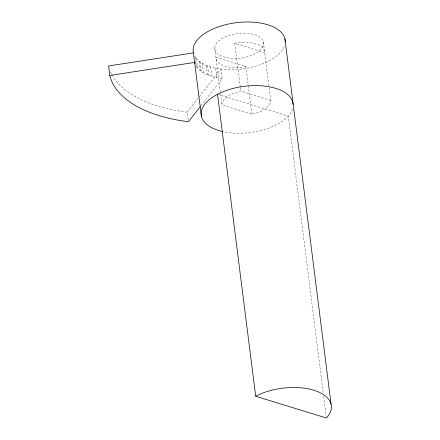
<?xml version="1.0" encoding="UTF-8"?>
<svg xmlns="http://www.w3.org/2000/svg" width="440" height="440" viewBox="0 0 440 440"><rect width="100%" height="100%" fill="white"/><g stroke="black" fill="none" stroke-linecap="round" stroke-linejoin="round"><path stroke-width="0.33" stroke-dasharray="2.2 1.65" d="M292.545 109.059C291.456 112.398 289.24 115.209 286.776 117.667A46.338 23.309 -7.2 0 1 223.636 131.753M188.183 119.675L187.237 112.184L220.974 69.075A46.338 23.309 -7.2 0 0 284.752 44.908M201.091 105.55L222.178 78.612L220.974 69.075C211.31 67.666 200.222 64.911 194.722 56.089M245.889 66.528L243.656 66.957A24.558 12.353 -7.2 0 1 216.134 58.933L215.924 57.316L245.889 66.528L248.21 84.92M234.746 43.395L236.984 42.966A24.558 12.353 -7.2 0 1 264.506 50.99L264.715 52.608L234.746 43.395L240.251 86.983M270.754 100.413L240.768 91.069L239.597 91.333A24.558 12.353 -7.2 0 0 221.931 104.863L251.911 114.208L253.088 113.949A24.558 12.353 -7.2 0 0 270.754 100.413L263.351 41.855M222.178 78.612C212.432 77.187 201.13 74.377 195.745 65.318M217.542 94.303L288.261 116.045L323.307 393.465M215.606 68.184L216.821 77.71M206.162 65.279L207.383 74.805M198.968 61.056L200.195 70.582M323.648 396.187L326.233 416.636M248.298 85.602L251.911 114.208M240.339 87.665L240.768 91.069M214.753 48.048L221.947 104.99M210.639 66.913L211.844 76.45M207.597 65.863L208.802 75.4M202.252 63.316L203.456 72.853M199.991 61.837L201.196 71.374M196.378 58.531L197.582 68.062M195.052 56.721L196.257 66.258M187.237 112.184A132.253 66.523 -7.2 0 1 111.887 74.558M111.573 73.959A132.253 66.523 -7.2 0 1 109.945 70.306M226.837 57.706A24.558 12.353 -7.2 0 0 263.577 43.599A24.558 12.353 -7.2 0 0 227.079 36.163A24.558 12.353 -7.2 0 0 226.837 57.706"/><path stroke-width="0.66" d="M200.25 106.629L188.441 121.721A132.253 66.523 -7.2 0 1 109.802 75.482L108.597 65.945L193.419 52.872A46.338 23.309 -7.2 0 1 236.764 22.638A46.338 23.309 -7.2 0 1 285.225 41.806M255.69 396.259L257.791 395.148A46.338 23.309 -7.2 0 1 313.868 390.258A46.338 23.309 -7.2 0 1 327.657 416.631L326.403 418L255.69 396.259L217.542 94.303M109.802 75.482L194.623 62.409L195.058 63.712M284.911 38.775L331.089 404.3M193.419 52.872L201.454 116.441M293.139 104.33C291.434 91.839 276.474 87.813 265.892 86.262C248.573 84.156 230.389 87.12 215.061 95.618A46.338 23.309 -7.2 0 0 222.354 131.472"/></g></svg>
